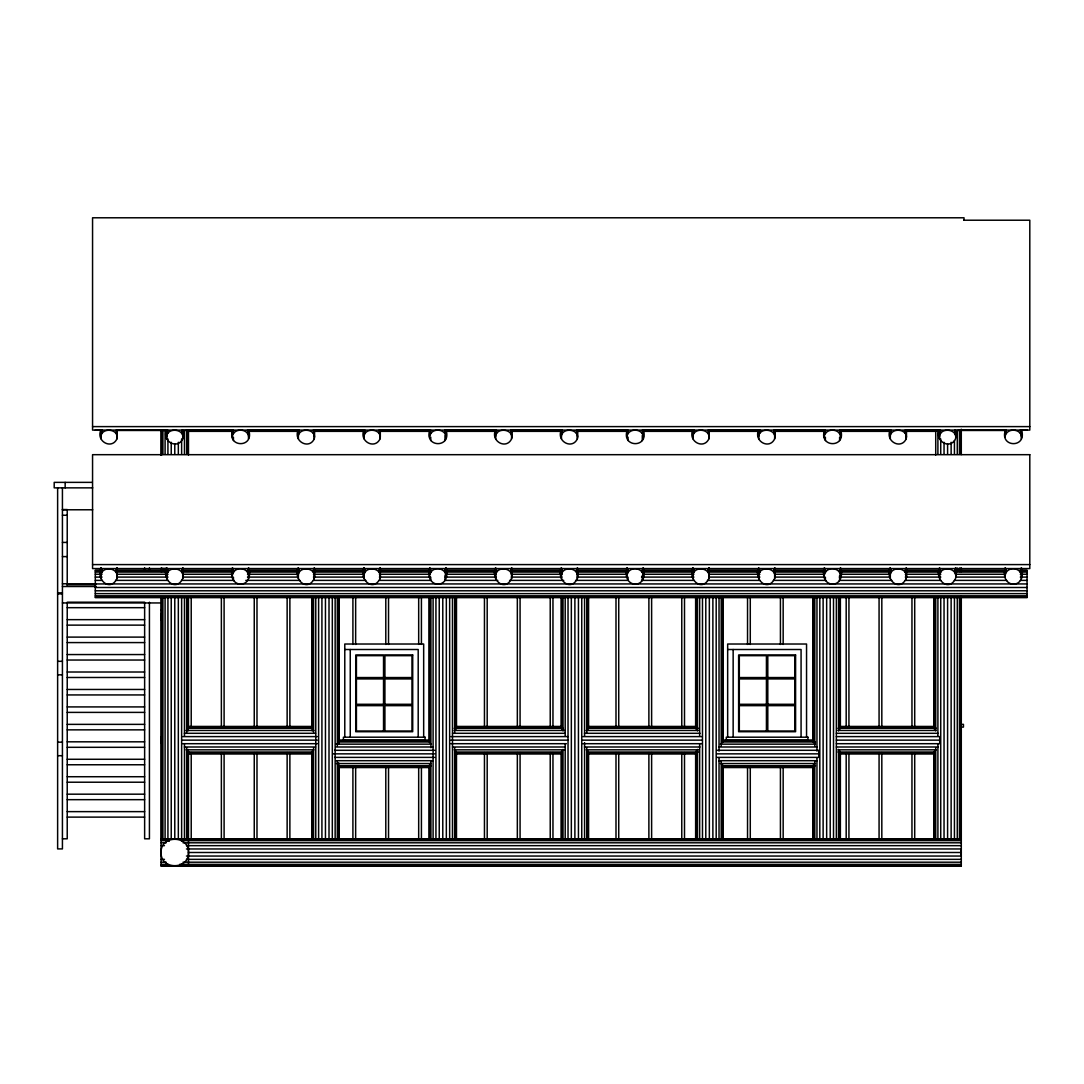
<?xml version="1.0" encoding="UTF-8"?>
<svg xmlns="http://www.w3.org/2000/svg" width="1084" height="1084" viewBox="0 0 1084 1084"><rect width="100%" height="100%" fill="white"/><g stroke="black" fill="none" stroke-linecap="round" stroke-linejoin="round"><path stroke-width="1.5" d="M161.543 613.273L161.543 620.373M161.543 736.605L161.543 743.692M188.48 852.498C189.144 870.1 160.405 870.1 161.082 852.498C160.405 834.897 189.144 834.897 188.48 852.498L961.291 852.498L960.98 854.869M100.785 576.539C100.622 564.899 120.175 567.338 116.95 578.599C110.311 592.257 96.015 579.994 100.785 568.084M166.557 576.539C166.394 564.899 185.947 567.338 182.722 578.599C176.082 592.257 161.787 579.994 166.557 568.084M248.778 568.084C254.415 590.238 226.177 588.883 232.613 567.718M298.1 576.539C297.937 564.899 317.476 567.338 314.265 578.599C307.626 592.257 293.317 579.994 298.1 568.084M363.872 576.539C363.709 564.899 383.248 567.338 380.037 578.599C373.384 592.257 359.089 579.994 363.872 568.084M446.08 568.084C451.73 590.238 423.478 588.883 429.928 567.718M495.415 576.539C495.239 564.899 514.792 567.338 511.58 578.599C504.927 592.257 490.632 579.994 495.415 568.084M561.187 576.539C561.011 564.899 580.563 567.338 577.352 578.599C570.699 592.257 556.404 579.994 561.187 568.084M643.395 568.084C649.045 590.238 620.793 588.883 627.229 567.718M692.73 576.539C692.554 564.899 712.107 567.338 708.882 578.599C702.242 592.257 687.947 579.994 692.73 568.084M758.502 576.539C758.326 564.899 777.878 567.338 774.654 578.599C768.014 592.257 753.719 579.994 758.502 568.084M840.71 568.084C846.36 590.238 818.108 588.883 824.545 567.718M890.032 576.539C889.869 564.899 909.422 567.338 906.197 578.599C899.557 592.257 885.262 579.994 890.032 568.084M939.367 576.539C939.205 564.899 958.744 567.338 955.532 578.599C948.879 592.257 934.584 579.994 939.367 568.084M1021.575 568.084C1027.226 590.238 998.974 588.883 1005.41 567.718M100.785 437.055C101.11 426.893 119.484 428.654 116.95 438.857C111.815 449.914 95.961 441.432 100.785 430.294M166.557 437.055C166.882 426.893 185.256 428.654 182.722 438.857C177.586 449.914 161.733 441.432 166.557 430.294M248.778 430.294C254.442 448.437 226.42 447.746 232.613 430.185M298.1 437.055C298.425 426.893 316.799 428.654 314.265 438.857C309.13 449.914 293.276 441.432 298.1 430.294M363.872 437.055C364.197 426.893 382.571 428.654 380.037 438.857C374.901 449.914 359.048 441.432 363.872 430.294M446.08 430.294C451.757 448.437 423.736 447.746 429.928 430.185M495.415 437.055C495.74 426.893 514.101 428.654 511.58 438.857C506.445 449.914 490.591 441.432 495.415 430.294M561.187 437.055C561.512 426.893 579.872 428.654 577.352 438.857C572.216 449.914 556.363 441.432 561.187 430.294M643.395 430.294C649.072 448.437 621.051 447.746 627.229 430.185M692.73 437.055C693.055 426.893 711.416 428.654 708.882 438.857C703.76 449.914 687.906 441.432 692.73 430.294M758.502 437.055C758.827 426.893 777.187 428.654 774.654 438.857C769.532 449.914 753.678 441.432 758.502 430.294M840.71 430.294C846.387 448.437 818.352 447.746 824.545 430.185M890.032 437.055C890.357 426.893 908.731 428.654 906.197 438.857C901.075 449.914 885.208 441.432 890.032 430.294M939.367 437.055C939.692 426.893 958.066 428.654 955.532 438.857C950.397 449.914 934.543 441.432 939.367 430.294M1021.575 430.294C1027.253 448.437 999.231 447.746 1005.41 430.185M232.613 574.479C234.7 565.726 249.035 567.488 248.778 576.539M429.928 574.479C432.001 565.726 446.351 567.488 446.08 576.539M627.229 574.479C629.316 565.726 643.666 567.488 643.395 576.539M824.545 574.479C826.631 565.726 840.981 567.488 840.71 576.539M1005.41 574.479C1007.497 565.726 1021.846 567.488 1021.575 576.539M232.613 435.253C235.079 427.679 248.412 428.817 248.778 437.055M429.928 435.253C432.394 427.679 445.714 428.817 446.08 437.055M627.229 435.253C629.709 427.679 643.029 428.817 643.395 437.055M824.545 435.253C827.024 427.679 840.344 428.817 840.71 437.055M1005.41 435.253C1007.89 427.679 1021.209 428.817 1021.575 437.055M181.895 840.547L183.006 838.799L181.895 840.317M446.893 865.737L439.792 865.737M951.129 865.737L944.042 865.737M963.825 220.215L1029.8 220.215L1029.8 430.091L92.56 430.091L92.56 217.789L964.028 217.789L964.028 220.215M92.56 426.608L1029.8 426.608M102.072 430.009L95.311 430.009L102.072 430.47M117.289 430.009L161.259 430.009M186.624 430.009L232.274 430.009M247.504 430.009L298.236 430.009M313.452 430.009L364.183 430.009M379.4 430.009L430.131 430.009M445.348 430.009L496.079 430.009M511.296 430.009L562.027 430.009M577.244 430.009L626.281 430.009M643.191 430.009L693.923 430.009M709.153 430.009L759.884 430.009M775.101 430.009L824.138 430.009M841.049 430.009L890.086 430.009M905.303 430.009L935.749 430.009M959.421 430.009L1005.071 430.009M1020.301 430.009L1027.063 430.009L1020.301 430.47M117.289 430.47L167.925 430.47M933.88 430.47L940.736 430.47M1005.071 430.47L957.28 430.47L957.28 454.101M188.48 431.351L232.437 431.351M247.653 431.351L298.371 431.351M313.588 431.351L364.305 431.351M379.522 431.351L430.24 431.351M445.456 431.351L496.174 431.351M511.377 431.351L562.095 431.351M577.311 431.351L626.349 431.351M643.246 431.351L693.963 431.351M709.18 431.351L759.898 431.351M775.114 431.351L824.138 431.351M841.049 431.351L890.072 431.351M905.289 431.351L935.722 431.351M92.248 482.366L54.2 482.366L54.2 487.854L92.723 487.854M62.425 509.548L67.222 509.548L67.222 585.55M62.425 509.778L92.723 509.778M62.425 515.252L67.222 515.252M62.425 542.42L67.222 542.42M62.425 556.607L67.222 556.607M92.56 564.588L1029.8 564.588M102.072 570.238L95.311 570.238L95.311 597.636L1027.063 597.636L1027.063 570.238L1020.301 570.238M117.289 570.238L168.02 570.238M183.237 570.238L232.274 570.238M247.504 570.238L298.236 570.238M313.452 570.238L364.183 570.238M379.4 570.238L430.131 570.238M445.348 570.238L496.079 570.238M511.296 570.238L562.027 570.238M577.244 570.238L626.281 570.238M643.191 570.238L693.923 570.238M709.153 570.238L759.884 570.238M775.101 570.238L824.138 570.238M841.049 570.238L890.086 570.238M905.303 570.238L940.817 570.238M956.034 570.238L1005.071 570.238M95.311 570.699L102.072 570.699M117.289 570.699L168.02 570.699M183.237 570.699L232.274 570.699M247.504 570.699L298.236 570.699M313.452 570.699L364.183 570.699M379.4 570.699L430.131 570.699M445.348 570.699L496.079 570.699M511.296 570.699L562.027 570.699M577.244 570.699L626.281 570.699M643.191 570.699L693.923 570.699M709.153 570.699L759.884 570.699M775.101 570.699L824.138 570.699M841.049 570.699L890.086 570.699M905.303 570.699L940.817 570.699M956.034 570.699L1005.071 570.699M1020.301 570.699L1027.063 570.699M95.311 572.067L102.072 572.067M117.289 572.067L168.02 572.067M183.237 572.067L232.274 572.067M247.504 572.067L298.236 572.067M313.452 572.067L364.183 572.067M379.4 572.067L430.131 572.067M445.348 572.067L496.079 572.067M511.296 572.067L562.027 572.067M577.244 572.067L626.281 572.067M643.191 572.067L693.923 572.067M709.153 572.067L759.884 572.067M775.101 572.067L824.138 572.067M841.049 572.067L890.086 572.067M905.303 572.067L940.817 572.067M956.034 572.067L1005.071 572.067M1020.301 572.067L1027.063 572.067M95.311 574.249L102.072 574.249M117.289 574.249L168.02 574.249M183.237 574.249L232.274 574.249M247.504 574.249L298.236 574.249M313.452 574.249L364.183 574.249M379.4 574.249L430.131 574.249M445.348 574.249L496.079 574.249M511.296 574.249L562.027 574.249M577.244 574.249L626.281 574.249M643.191 574.249L693.923 574.249M709.153 574.249L759.884 574.249M775.101 574.249L824.138 574.249M841.049 574.249L890.086 574.249M905.303 574.249L940.817 574.249M956.034 574.249L1005.071 574.249M1020.301 574.249L1027.063 574.249M95.311 577.094L102.072 577.094M117.289 577.094L168.02 577.094M183.237 577.094L232.274 577.094M247.504 577.094L298.236 577.094M313.452 577.094L364.183 577.094M379.4 577.094L430.131 577.094M445.348 577.094L496.079 577.094M511.296 577.094L562.027 577.094M577.244 577.094L626.281 577.094M641.511 577.094L693.923 577.094M709.153 577.094L759.884 577.094M775.101 577.094L824.138 577.094M839.355 577.094L890.086 577.094M905.303 577.094L940.817 577.094M956.034 577.094L1005.071 577.094M1020.301 577.094L1027.063 577.094M95.311 580.387L102.072 580.387M115.595 580.387L168.02 580.387M181.543 580.387L233.968 580.387M245.811 580.387L299.916 580.387M313.452 580.387L365.864 580.387M379.4 580.387L430.131 580.387M445.348 580.387L497.773 580.387M509.602 580.387L563.721 580.387M575.563 580.387L627.975 580.387L628.056 577.149M641.511 580.387L693.923 580.387M707.459 580.387L759.884 580.387M773.407 580.387L825.832 580.387M839.355 580.387L891.78 580.387M905.303 580.387L940.817 580.387M954.34 580.387L1006.765 580.387M1020.301 580.387L1027.063 580.387M62.425 583.775L96.042 583.775M95.311 583.937L1027.063 583.937M67.222 584.75L95.826 584.75M62.425 586.512L96.042 586.512M95.311 587.487L1027.063 587.487M95.311 590.794L1027.063 590.794M57.628 592.853L62.425 592.853M95.311 593.625L1027.063 593.625M57.628 593.869L62.425 593.869M95.311 595.807L1027.063 595.807M95.311 597.176L1027.063 597.176M62.425 602.948L161.597 602.948M67.222 607.677L144.633 607.677M161.082 610.319L161.936 610.319L161.936 602.094M67.222 619.655L144.633 619.655M67.222 625.129L144.633 625.129M67.222 637.107L144.633 637.107M67.222 642.582L144.633 642.582M344.78 649.506L418.194 649.506L418.194 737.201M727.662 649.506L801.076 649.506L801.076 737.201M67.222 654.56L144.633 654.56M67.222 660.034L144.633 660.034M57.628 661.321L62.425 661.321M67.222 672.012L144.633 672.012M57.628 674.831L62.425 674.831M67.222 677.486L144.633 677.486M67.222 689.465L144.633 689.465M67.222 694.939L144.633 694.939M67.222 706.917L144.633 706.917M67.222 712.391L144.633 712.391M67.222 724.369L144.633 724.369M960.709 724.356L963.446 724.356L963.446 727.093L960.709 727.093M187.722 726.443L312.219 726.443M455.863 726.443L561.336 726.443M587.799 726.443L696.633 726.443M839.694 726.443L934.706 726.443M187.722 726.917L312.219 726.917M455.863 726.917L561.336 726.917M587.799 726.917L696.633 726.917M839.694 726.917L934.706 726.917M187.722 728.285L312.219 728.285M454.196 728.285L563.016 728.285M587.799 728.285L698.313 728.285M838.027 728.285L936.373 728.285M67.222 729.857L144.633 729.857M186.042 730.453L313.899 730.453M454.196 730.453L564.683 730.453M586.119 730.453L698.313 730.453M838.027 730.453L936.373 730.453M184.361 733.299L315.579 733.299M452.516 733.299L564.683 733.299M584.452 733.299L699.979 733.299M836.347 733.299L938.039 733.299M182.681 736.605L317.26 736.605M450.836 736.605L568.03 736.605M582.772 736.605L701.66 736.605M836.347 736.605L939.706 736.605L939.706 743.692L836.347 743.692M182.681 740.142L317.26 740.142M337.923 740.142L344.59 740.142M424.603 740.142L429.603 740.142M450.836 740.142L568.03 740.142M582.772 740.142L701.66 740.142M722.093 740.142L727.107 740.142M807.119 740.142L813.786 740.142M836.347 740.142L939.706 740.142M337.923 740.616L429.603 740.616M722.093 740.616L813.786 740.616M67.222 741.822L144.633 741.822M337.923 741.984L429.603 741.984M722.093 741.984L815.453 741.984M57.628 742.174L62.425 742.174M182.681 743.692L317.26 743.692M450.836 743.692L566.363 743.692M582.772 743.692L701.66 743.692M336.257 744.152L431.269 744.152M720.426 744.152L815.453 744.152M184.361 746.998L315.579 746.998M336.257 746.998L432.936 746.998M452.516 746.998L564.683 746.998M584.452 746.998L699.979 746.998M718.76 746.998L817.119 746.998M836.347 746.998L938.039 746.998M67.222 747.31L144.633 747.31M186.042 749.83L313.899 749.83M454.196 749.83L564.683 749.83M586.119 749.83L698.313 749.83M838.027 749.83L936.373 749.83M334.59 750.304L434.603 750.304M717.093 750.304L818.786 750.304L818.786 757.391L717.093 757.391M187.722 752.011L312.219 752.011M455.863 752.011L561.336 752.011M587.799 752.011L698.313 752.011M838.027 752.011L934.706 752.011M187.722 753.38L312.219 753.38M455.863 753.38L561.336 753.38M587.799 753.38L696.633 753.38M839.694 753.38L934.706 753.38M187.722 753.854L312.219 753.854M332.91 753.854L434.603 753.854M455.863 753.854L561.336 753.854M587.799 753.854L696.633 753.854M717.093 753.854L818.786 753.854M839.694 753.854L934.706 753.854M57.628 755.697L62.425 755.697M334.59 757.391L434.603 757.391M67.222 759.274L144.633 759.274M336.257 760.697L432.936 760.697M718.76 760.697L817.119 760.697M336.257 763.543L431.269 763.543M720.426 763.543L815.453 763.543M67.222 764.762L144.633 764.762M337.923 765.711L431.269 765.711M722.093 765.711L815.453 765.711M337.923 767.079L429.603 767.079M722.093 767.079L813.786 767.079M337.923 767.553L429.603 767.553M722.093 767.553L813.786 767.553M67.222 776.727L144.633 776.727M67.222 782.214L144.633 782.214M67.222 794.179L144.633 794.179M67.222 799.667L144.633 799.667M67.222 811.631L144.633 811.631M67.222 817.119L144.633 817.119M62.425 838.799L67.222 838.799L67.222 602.203L144.633 602.203L144.633 838.799L149.429 838.799L149.429 602.203M161.082 838.799L961.291 838.799M161.082 839.273L167.844 839.273M183.06 839.273L961.291 839.273M161.082 840.642L167.844 840.642M181.367 840.642L961.291 840.642M161.082 842.81L166.15 842.81M183.06 842.81L961.291 842.81M161.082 845.656L164.456 845.656M186.448 845.656L961.291 845.656M186.448 848.962L961.291 848.962M186.448 856.048L961.291 856.048M161.082 859.355L164.456 859.355M186.448 859.355L961.291 859.355M161.082 862.2L166.15 862.2M183.06 862.2L961.291 862.2M161.082 864.368L167.844 864.368M179.673 864.368L961.291 864.368M161.082 865.737L961.291 865.737M168.969 840.954L166.557 838.799L168.969 841.279M960.98 850.141L961.291 852.498M1021.304 430.185L1021.304 438.857M1021.304 567.718L1021.304 578.599M1020.478 430.199L1020.478 433.573M1020.478 569.168L1020.478 572.555M1006.237 430.199L1006.237 433.573M1006.237 569.168L1006.237 572.555M1005.139 430.294L1005.139 437.055M1005.139 568.084L1005.139 576.539M961.291 429.21L961.291 454.603M961.291 567.989L961.291 571.498M961.291 596.064L961.291 866.211L161.082 866.211L161.082 596.877M960.817 430.47L960.817 454.101M960.817 568.111L960.817 571.498M960.817 597.636L960.817 838.799M959.448 430.47L959.448 454.101M959.448 568.111L959.448 571.498M959.448 597.636L959.448 838.799M957.28 568.111L957.28 571.498M957.28 597.636L957.28 838.799M955.803 430.294L955.803 437.055M955.803 568.084L955.803 576.539M955.532 430.185L955.532 435.253M955.532 567.718L955.532 574.479M954.706 430.199L954.706 433.573M954.706 569.168L954.706 572.555M954.435 440.605L954.435 454.101M954.435 597.636L954.435 838.799M951.129 442.286L951.129 454.101M951.129 597.636L951.129 838.799M947.592 443.979L947.592 454.101M947.592 597.636L947.592 838.799M944.042 442.286L944.042 454.101M944.042 597.636L944.042 838.799M940.736 438.912L940.736 454.101M940.736 597.636L940.736 838.799M940.465 430.199L940.465 433.573M940.465 569.168L940.465 572.555M939.652 430.185L939.652 438.857M939.652 567.718L939.652 578.599M937.904 430.47L937.904 454.101M937.904 597.636L937.904 735.928M937.904 744.356L937.904 838.799M935.722 430.47L935.722 455.023M935.722 597.636L935.722 730.873M935.722 747.73L935.722 838.799M934.354 597.636L934.354 729.18M934.354 751.104L934.354 838.799M933.88 597.636L933.88 727.5M933.88 752.797L933.88 838.799M914.706 597.067L914.706 727.229M914.706 752.594L914.706 838.799M911.956 597.067L911.956 727.229M911.956 752.594L911.956 838.799M906.481 430.294L906.481 437.055M906.481 568.084L906.481 576.539M906.197 430.185L906.197 438.857M906.197 567.718L906.197 578.599M905.384 430.199L905.384 433.573M905.384 569.168L905.384 572.555M891.143 430.199L891.143 433.573M891.143 569.168L891.143 572.555M890.316 430.185L890.316 438.857M890.316 567.718L890.316 578.599M881.82 597.067L881.82 727.229M881.82 752.594L881.82 838.799M879.07 597.067L879.07 727.229M879.07 752.594L879.07 838.799M848.935 597.067L848.935 727.229M848.935 752.594L848.935 838.799M846.184 597.067L846.184 727.229M846.184 752.594L846.184 838.799M840.425 430.185L840.425 435.253M840.425 567.718L840.425 574.479M840.371 597.636L840.371 727.5M840.371 752.797L840.371 838.799M839.897 597.636L839.897 729.18M839.897 751.104L839.897 838.799M839.612 430.199L839.612 433.573M839.612 437.164L839.612 440.538M839.612 569.168L839.612 572.555M839.612 575.455L839.612 580.523M838.528 597.636L838.528 730.873M838.528 749.423L838.528 838.799M836.347 597.636L836.347 838.799M833.515 597.636L833.515 838.799M830.209 597.636L830.209 838.799M826.658 597.636L826.658 838.799M825.371 430.199L825.371 433.573M825.371 437.164L825.371 440.538M825.371 569.168L825.371 572.555M825.371 577.149L825.371 580.523M824.26 430.294L824.26 437.055M824.26 568.084L824.26 576.539M823.122 597.636L823.122 838.799M819.816 597.636L819.816 838.799M816.97 597.636L816.97 751.104M816.97 757.851L816.97 838.799M814.802 597.636L814.802 746.049M814.802 761.225L814.802 838.799M813.434 597.636L813.434 742.676M813.434 764.599L813.434 838.799M813.298 597.067L813.298 740.751M813.298 766.117L813.298 838.799M812.959 597.636L812.959 740.995M812.959 766.28L812.959 838.799M806.55 737.201L806.55 644.018L727.662 644.018L727.662 737.201M783.163 597.081L783.163 644.438M783.163 767.675L783.163 838.799M780.426 597.081L780.426 644.438M780.426 767.675L780.426 838.799M774.938 430.294L774.938 437.055M774.938 568.084L774.938 576.539M774.654 430.185L774.654 438.857M774.654 567.718L774.654 578.599M773.841 430.199L773.841 433.573M773.841 569.168L773.841 572.555M767.797 677.554L767.797 655.671L794.911 655.671L794.911 677.554L739.315 677.554L739.315 655.671L766.429 655.671L766.429 677.554M767.797 704.288L767.797 678.923L794.911 678.923L794.911 704.288L739.315 704.288L739.315 678.923L766.429 678.923L766.429 704.288M767.797 731.036L767.797 705.657L794.911 705.657L794.911 731.036L739.315 731.036L739.315 705.657L766.429 705.657L766.429 731.036M759.599 430.199L759.599 433.573M759.599 569.168L759.599 572.555M758.773 430.185L758.773 438.857M758.773 567.718L758.773 578.599M750.277 597.081L750.277 644.438M750.277 767.675L750.277 838.799M747.54 597.081L747.54 644.438M747.54 767.675L747.54 838.799M733.15 649.506L733.15 737.201M723.042 597.636L723.042 740.995M723.042 766.28L723.042 838.799M722.567 597.636L722.567 742.676M722.567 764.599L722.567 838.799M721.199 597.636L721.199 746.049M721.199 761.225L721.199 838.799M719.031 597.636L719.031 751.104M719.031 757.851L719.031 838.799M716.185 597.636L716.185 838.799M712.879 597.636L712.879 838.799M709.342 597.636L709.342 838.799M709.166 430.294L709.166 437.055M709.166 568.084L709.166 576.539M708.882 430.185L708.882 438.857M708.882 567.718L708.882 578.599M708.069 430.199L708.069 433.573M708.069 569.168L708.069 572.555M705.792 597.636L705.792 838.799M702.486 597.636L702.486 838.799M699.654 597.636L699.654 735.928M699.654 744.356L699.654 838.799M697.473 597.636L697.473 730.873M697.473 749.423L697.473 838.799M696.104 597.636L696.104 729.18M696.104 751.104L696.104 838.799M695.63 597.636L695.63 727.5M695.63 752.797L695.63 838.799M693.828 430.199L693.828 433.573M693.828 569.168L693.828 572.555M693.001 430.185L693.001 438.857M693.001 567.718L693.001 578.599M684.505 597.067L684.505 727.229M684.505 752.594L684.505 838.799M681.768 597.067L681.768 727.229M681.768 752.594L681.768 838.799M651.62 597.067L651.62 727.229M651.62 752.594L651.62 838.799M648.882 597.067L648.882 727.229M648.882 752.594L648.882 838.799M643.11 430.185L643.11 435.253M643.11 435.483L643.11 438.857M643.11 567.718L643.11 574.479M642.297 430.199L642.297 433.573M642.297 435.47L642.297 440.538M642.297 569.168L642.297 572.555M642.297 575.455L642.297 580.523M628.056 430.199L628.056 433.573M628.056 437.164L628.056 440.538M628.056 569.168L628.056 572.555M626.958 430.294L626.958 437.055M626.958 568.084L626.958 576.539M618.734 597.067L618.734 727.229M618.734 752.594L618.734 838.799M615.997 597.067L615.997 727.229M615.997 752.594L615.997 838.799M588.585 597.636L588.585 727.5M588.585 752.797L588.585 838.799M588.124 597.636L588.124 729.18M588.124 751.104L588.124 838.799M586.756 597.636L586.756 732.554M586.756 747.73L586.756 838.799M584.574 597.636L584.574 735.928M584.574 742.676L584.574 838.799M581.742 597.636L581.742 838.799M578.436 597.636L578.436 838.799M577.623 430.294L577.623 437.055M577.623 568.084L577.623 576.539M577.352 430.185L577.352 438.857M577.352 567.718L577.352 578.599M576.525 430.199L576.525 433.573M576.525 569.168L576.525 572.555M574.886 597.636L574.886 838.799M571.336 597.636L571.336 838.799M568.03 597.636L568.03 838.799M565.198 597.636L565.198 735.928M565.198 744.356L565.198 838.799M563.016 597.636L563.016 730.873M563.016 749.423L563.016 838.799M562.284 430.199L562.284 433.573M562.284 569.168L562.284 572.555M561.648 597.636L561.648 729.18M561.648 751.104L561.648 838.799M561.458 430.185L561.458 438.857M561.458 567.718L561.458 578.599M561.187 597.636L561.187 727.5M561.187 752.797L561.187 838.799M552.962 597.067L552.962 727.229M552.962 752.594L552.962 838.799M550.225 597.067L550.225 727.229M550.225 752.594L550.225 838.799M520.076 597.067L520.076 727.229M520.076 752.594L520.076 838.799M517.339 597.067L517.339 727.229M517.339 752.594L517.339 838.799M511.851 430.294L511.851 437.055M511.851 568.084L511.851 576.539M511.58 430.185L511.58 438.857M511.58 567.718L511.58 578.599M510.754 430.199L510.754 433.573M510.754 569.168L510.754 572.555M496.513 430.199L496.513 433.573M496.513 569.168L496.513 572.555M495.686 430.185L495.686 438.857M495.686 567.718L495.686 578.599M487.19 597.067L487.19 727.229M487.19 752.594L487.19 838.799M484.453 597.067L484.453 727.229M484.453 752.594L484.453 838.799M456.486 597.636L456.486 727.5M456.486 752.797L456.486 838.799M456.025 597.636L456.025 729.18M456.025 751.104L456.025 838.799M454.657 597.636L454.657 732.554M454.657 747.73L454.657 838.799M452.475 597.636L452.475 838.799M449.643 597.636L449.643 838.799M446.337 597.636L446.337 838.799M445.809 430.185L445.809 435.253M445.809 435.483L445.809 438.857M445.809 567.718L445.809 574.479M444.982 430.199L444.982 433.573M444.982 435.47L444.982 440.538M444.982 569.168L444.982 572.555M444.982 575.455L444.982 580.523M442.787 597.636L442.787 838.799M439.237 597.636L439.237 838.799M435.931 597.636L435.931 838.799M433.099 597.636L433.099 838.799M430.917 597.636L430.917 747.73M430.917 761.225L430.917 838.799M430.741 430.199L430.741 433.573M430.741 437.164L430.741 440.538M430.741 569.168L430.741 572.555M430.741 577.149L430.741 580.523M429.643 430.294L429.643 437.055M429.643 568.084L429.643 576.539M429.549 597.636L429.549 742.676M429.549 764.599L429.549 838.799M429.088 597.636L429.088 740.995M429.088 766.28L429.088 838.799M423.668 737.201L423.668 644.018L344.78 644.018L344.78 737.201M421.419 597.067L421.419 644.397M421.419 766.117L421.419 838.799M418.681 597.067L418.681 644.397M418.681 766.117L418.681 838.799M388.533 597.081L388.533 644.438M388.533 767.675L388.533 838.799M385.796 597.081L385.796 644.438M385.796 767.675L385.796 838.799M384.915 677.554L384.915 655.671L412.015 655.671L412.015 677.554L356.419 677.554L356.419 655.671L383.533 655.671L383.533 677.554M384.915 704.288L384.915 678.923L412.015 678.923L412.015 704.288L356.419 704.288L356.419 678.923L383.533 678.923L383.533 704.288M384.915 731.036L384.915 705.657L412.015 705.657L412.015 731.036L356.419 731.036L356.419 705.657L383.533 705.657L383.533 731.036M380.308 430.294L380.308 437.055M380.308 568.084L380.308 576.539M380.037 430.185L380.037 438.857M380.037 567.718L380.037 578.599M379.21 430.199L379.21 433.573M379.21 569.168L379.21 572.555M364.969 430.199L364.969 433.573M364.969 569.168L364.969 572.555M364.156 430.185L364.156 438.857M364.156 567.718L364.156 578.599M355.647 597.081L355.647 644.438M355.647 767.675L355.647 838.799M352.91 597.081L352.91 644.438M352.91 767.675L352.91 838.799M350.254 649.506L350.254 737.201M339.156 597.636L339.156 742.676M339.156 766.28L339.156 838.799M338.696 597.636L338.696 744.356M338.696 762.919L338.696 838.799M337.327 597.636L337.327 746.049M337.327 761.225L337.327 838.799M335.146 597.636L335.146 838.799M332.314 597.636L332.314 838.799M329.008 597.636L329.008 838.799M325.457 597.636L325.457 838.799M321.921 597.636L321.921 838.799M318.615 597.636L318.615 838.799M315.769 597.636L315.769 838.799M314.536 430.294L314.536 437.055M314.536 568.084L314.536 576.539M314.265 430.185L314.265 438.857M314.265 567.718L314.265 578.599M313.439 430.199L313.439 433.573M313.439 569.168L313.439 572.555M313.588 597.636L313.588 732.554M313.588 747.73L313.588 838.799M312.219 597.636L312.219 730.873M312.219 751.104L312.219 838.799M311.758 597.636L311.758 727.5M311.758 752.797L311.758 838.799M299.198 430.199L299.198 433.573M299.198 569.168L299.198 572.555M298.385 430.185L298.385 438.857M298.385 567.718L298.385 578.599M289.875 597.067L289.875 727.229M289.875 752.594L289.875 838.799M287.138 597.067L287.138 727.229M287.138 752.594L287.138 838.799M256.989 597.067L256.989 727.229M256.989 752.594L256.989 838.799M254.252 597.067L254.252 727.229M254.252 752.594L254.252 838.799M248.493 430.185L248.493 438.857M248.493 567.718L248.493 578.599M247.667 430.199L247.667 433.573M247.667 569.168L247.667 572.555M233.426 430.199L233.426 433.573M233.426 437.164L233.426 440.538M233.426 569.168L233.426 572.555M233.426 577.149L233.426 580.523M232.328 430.294L232.328 437.055M232.328 568.084L232.328 576.539M224.103 597.067L224.103 727.229M224.103 752.594L224.103 838.799M221.366 597.067L221.366 727.229M221.366 752.594L221.366 838.799M191.218 597.067L191.218 727.229M191.218 752.594L191.218 838.799M188.48 455.023L188.48 430.47L184.47 430.47L184.47 454.101M188.48 597.067L188.48 727.5M188.48 751.104L188.48 866.211M188.02 430.47L188.02 454.101M188.02 597.636L188.02 730.873M188.02 749.423L188.02 838.799M186.651 430.47L186.651 454.101M186.651 597.636L186.651 732.554M186.651 747.73L186.651 838.799M184.47 597.636L184.47 735.928M184.47 744.356L184.47 838.799M183.006 430.294L183.006 437.055M183.006 568.084L183.006 576.539M182.722 430.185L182.722 438.857M182.722 567.718L182.722 578.599M181.895 430.199L181.895 433.573M181.895 569.168L181.895 572.555M181.624 438.912L181.624 454.101M181.624 597.636L181.624 838.799M178.332 442.286L178.332 454.101M178.332 597.636L178.332 838.799M174.781 443.979L174.781 454.101M174.781 597.636L174.781 838.799M171.231 442.286L171.231 454.101M171.231 597.636L171.231 838.799M167.925 438.912L167.925 454.101M167.925 597.636L167.925 838.799M167.654 430.199L167.654 433.573M167.654 569.168L167.654 572.555M166.841 430.185L166.841 438.857M166.841 567.718L166.841 578.599M165.093 430.47L165.093 454.101M165.093 568.111L165.093 571.498M165.093 597.636L165.093 838.799M162.912 430.47L162.912 454.101M162.912 568.111L162.912 571.498M162.912 597.636L162.912 838.799M161.543 429.982L161.543 455.266M161.543 568.111L161.543 571.553M161.543 596.877L161.543 838.799M161.082 429.982L161.082 455.266M161.082 568.111L161.082 571.553M149.429 567.786L149.429 570.983M144.633 567.786L144.633 570.983M117.235 430.294L117.235 437.055M117.235 568.084L117.235 576.539M116.95 430.185L116.95 438.857M116.95 567.718L116.95 578.599M116.124 430.199L116.124 433.573M116.124 569.168L116.124 572.555M101.882 430.199L101.882 433.573M101.882 569.168L101.882 572.555M101.069 430.185L101.069 438.857M101.069 567.718L101.069 578.599M65.162 482.366L65.162 487.854M62.425 487.854L62.425 848.908L57.628 848.908L57.628 487.854M1029.8 454.684L92.56 454.684L92.56 568.572L1029.8 568.572L1029.8 454.684M412.706 654.98L355.742 654.98L355.742 731.714L412.706 731.714L412.706 654.98M795.588 654.98L738.624 654.98L738.624 731.714L795.588 731.714L795.588 654.98M425.036 737.201L343.411 737.201L343.411 739.938L425.036 739.938L425.036 737.201M807.919 737.201L726.294 737.201L726.294 739.938L807.919 739.938L807.919 737.201"/></g></svg>
